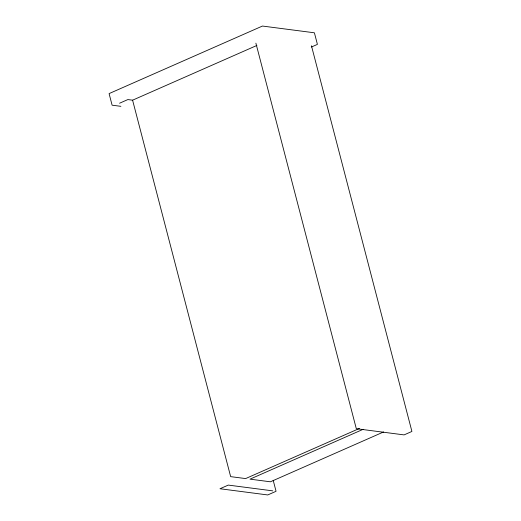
<?xml version="1.0" encoding="UTF-8"?>
<svg xmlns="http://www.w3.org/2000/svg" width="521" height="521" viewBox="0 0 521 521"><rect width="100%" height="100%" fill="white"/><g stroke="black" fill="none" stroke-linecap="round" stroke-linejoin="round"><path stroke-width="0.78" d="M119.563 103.223L127.86 99.57L132.594 100.182L256.905 45.431M311.46 47.007L317.419 44.383L314.404 32.797L262.447 26.05L109.084 93.604L112.106 105.19L120.898 106.33M359.51 428.412L245.625 478.578L230.653 476.637L132.594 100.182M363.15 429.311L250.008 479.151L270.419 481.801L383.56 431.961M272.783 490.867L228.283 485.09L219.986 488.744L267.761 494.95L276.058 491.296L273.186 480.277M311.454 45.783L411.916 431.453L404.081 434.898L356.305 428.692L255.889 43.171"/></g></svg>
